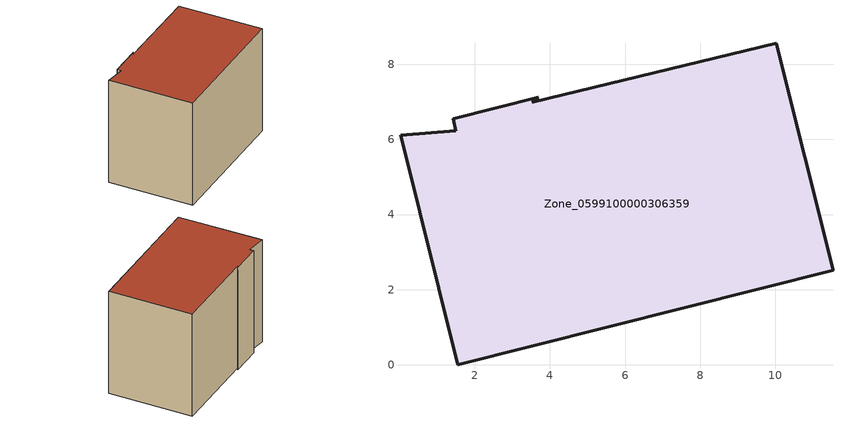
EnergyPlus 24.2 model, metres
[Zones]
Zone_0599100000306359
 floor ground (C_G): 11.54,2.51 1.55,0 0.02,6.11 1.49,6.24 1.43,6.55 3.69,7.12 3.54,6.99 10.03,8.56 z0
 wall outside (C_F): 1.55,0 11.54,2.51 10.03,8.56 3.54,6.99 3.69,7.12 1.43,6.55 1.49,6.24 0.02,6.11 1.55,0 z0:8.05
 roof outside (C_R): 10.03,8.56 3.54,6.99 3.69,7.12 1.43,6.55 1.49,6.24 0.02,6.11 1.55,0 11.54,2.51 z8.05
[BUILDING]
Pand.0599100000306359: North Axis=0; Terrain=City; Loads Convergence Tolerance Value=0.04; Temperature Convergence Tolerance Value=0.4; Solar Distribution=FullExterior; Maximum Number of Warmup Days=25; Minimum Number of Warmup Days=1
[Site:Location]
Rotterdam.The.Hague.AP_ZH_NLD Design_Conditions: Latitude=51.96; Longitude=4.45; Time Zone=1; Elevation=-4.5
[SITE:GROUNDTEMPERATURE:BUILDINGSURFACE]
18, 18, 18, 18, 18, 18, 18, 18, 18, 18, 18, 18
[MATERIAL] Thermal Absorptance=0.9; Solar Absorptance=0.7; Visible Absorptance=0.7
Name | Roughness | Thickness | Conductivity | Density | Specific Heat
G.TC.1965-1974 | MediumSmooth | 0.15 | 0.882353 | 540 | 1210
F.TC.1965-1974 | Rough | 0.3 | 0.697674 | 1920 | 840
R.TC.1965-1974 | MediumRough | 0.2 | 0.232558 | 1500 | 1000
[CONSTRUCTION]
C_G: G.TC.1965-1974
C_F: F.TC.1965-1974
C_R: R.TC.1965-1974
[ZONE]
Zone_0599100000306359: Type=1; Multiplier=1; Ceiling Height=Autocalculate; Volume=Autocalculate; Floor Area=autocalculate; Part of Total Floor Area=Yes
[ZONEINFILTRATION:DESIGNFLOWRATE]
Infil_Zone_0599100000306359: Zone or ZoneList or Space or SpaceList=Zone_0599100000306359; Schedule=AlwaysOn; Design Flow Rate Calculation Method=Flow/Area; Flow Rate per Floor Area=0.003; Constant Term Coefficient=1; Temperature Term Coefficient=0; Velocity Term Coefficient=0; Velocity Squared Term Coefficient=0
[HVACTEMPLATE:ZONE:IDEALLOADSAIRSYSTEM]
Zone_0599100000306359: Maximum Heating Supply Air Temperature=50; Minimum Cooling Supply Air Temperature=13; Maximum Heating Supply Air Humidity Ratio=0.0156; Minimum Cooling Supply Air Humidity Ratio=0.0077; Heating Limit=NoLimit; Cooling Limit=NoLimit; Dehumidification Control Type=ConstantSensibleHeatRatio; Cooling Sensible Heat Ratio=0.7; Dehumidification Setpoint=60; Humidification Control Type=None; Humidification Setpoint=30; Outdoor Air Method=None; Outdoor Air Flow Rate per Person=0.00944; Outdoor Air Flow Rate per Zone Floor Area=0; Outdoor Air Flow Rate per Zone=0; Demand Controlled Ventilation Type=None; Outdoor Air Economizer Type=NoEconomizer; Heat Recovery Type=None; Sensible Heat Recovery Effectiveness=0.7; Latent Heat Recovery Effectiveness=0.65
[ZONECONTROL:THERMOSTAT]
ThermostatControl_Zone_0599100000306359: Zone or ZoneList=Zone_0599100000306359; Control Type Schedule=DualSetpointControlType; Control 1=Thermostat_Zone_0599100000306359; Temperature Difference Between Cutout And Setpoint=0
[THERMOSTATSETPOINT:DUALSETPOINT]
Thermostat_Zone_0599100000306359: Heating Setpoint Temperature Schedule=HeatingSetpoint_Zone_0599100000306359; Cooling Setpoint Temperature Schedule=CoolingSetpoint_Zone_0599100000306359
[SCHEDULE:COMPACT]
HeatingSetpoint_Zone_0599100000306359: Through: 12/31, For: AllDays, Until: 24:00, 21
CoolingSetpoint_Zone_0599100000306359: Through: 12/31, For: AllDays, Until: 24:00, 24
DualSetpointControlType: Through: 12/31, For: AllDays, Until: 24:00, 4
AlwaysOn: Through: 12/31, For: AllDays, Until: 24:00, 1
